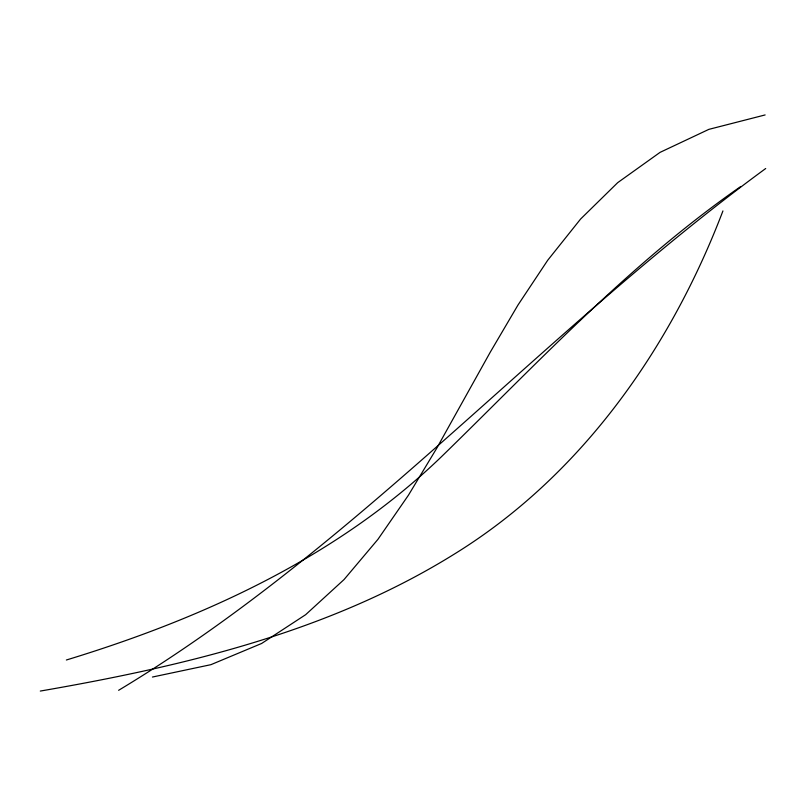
<?xml version="1.0" encoding="UTF-8"?>
<svg xmlns="http://www.w3.org/2000/svg" width="806" height="806" viewBox="0 0 806 806"><rect width="100%" height="100%" fill="white"/><g stroke="black" fill="none" stroke-linecap="round" stroke-linejoin="round"><path stroke-width="1.21" d="M722.932 210.93C670.421 348.645 581.156 475.822 454.282 554.115C329.301 631.844 183.738 666.23 40.3 691.064M765.7 168.514C541.874 332.415 357.582 546.508 118.613 690.309M740.744 186.508C629.778 263.643 537.753 362.972 441.416 456.75C337.382 557.067 203.132 618.323 66.364 660.003M765.126 114.936L708.857 129.363L660.074 152.354L617.688 182.66L580.602 219.031L547.727 260.237L517.986 305.021L490.27 352.162L436.58 448.509L408.42 495.227L377.943 539.335L344.031 579.574L305.625 614.706L261.618 643.48L210.91 664.678L152.435 677.04"/></g></svg>
